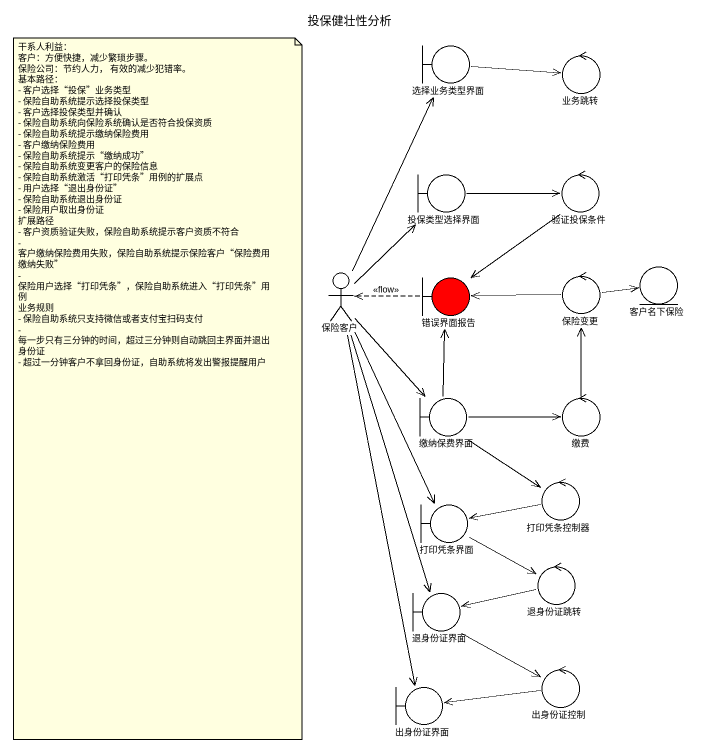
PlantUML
@startuml
title 投保健壮性分析
boundary 选择业务类型界面
control 业务跳转
boundary 投保类型选择界面
control 验证投保条件
actor 保险客户
boundary 错误界面报告 #FF0000
control 保险变更
entity 客户名下保险
boundary 缴纳保费界面
control 缴费
boundary 打印凭条界面
control 打印凭条控制器
control 退身份证跳转
boundary 退身份证界面
boundary 出身份证界面
control 出身份证控制
选择业务类型界面 -right-> 业务跳转
投保类型选择界面 -right-> 验证投保条件
验证投保条件 --> 错误界面报告
保险客户 -up-> 选择业务类型界面
保险客户 -up-> 投保类型选择界面
保险客户 --> 缴纳保费界面
保险客户 --> 打印凭条界面
保险客户 --> 退身份证界面
保险客户 --> 出身份证界面
错误界面报告 .left.> 保险客户 : <<flow>>
保险变更 -left-> 错误界面报告
保险变更 -right-> 客户名下保险
缴纳保费界面 -up-> 错误界面报告
缴纳保费界面 -right-> 缴费
缴纳保费界面 --> 打印凭条控制器
缴费 -up-> 保险变更
打印凭条界面 -right-> 退身份证跳转
打印凭条控制器 -left-> 打印凭条界面
退身份证跳转 -left-> 退身份证界面
退身份证界面 --> 出身份证控制
出身份证控制 -left-> 出身份证界面
note as N1
  干系人利益：
  客户：方便快捷，减少繁琐步骤。
  保险公司：节约人力， 有效的减少犯错率。
  基本路径：
  - 客户选择“投保”业务类型
  - 保险自助系统提示选择投保类型
  - 客户选择投保类型并确认
  - 保险自助系统向保险系统确认是否符合投保资质
  - 保险自助系统提示缴纳保险费用
  - 客户缴纳保险费用
  - 保险自助系统提示“缴纳成功”
  - 保险自助系统变更客户的保险信息
  - 保险自助系统激活“打印凭条”用例的扩展点
  - 用户选择“退出身份证”
  - 保险自助系统退出身份证
  - 保险用户取出身份证
  扩展路径
  - 客户资质验证失败，保险自助系统提示客户资质不符合
  - 客户缴纳保险费用失败，保险自助系统提示保险客户“保险费用缴纳失败”
  - 保险用户选择“打印凭条”，保险自助系统进入“打印凭条”用例
  业务规则
  - 保险自助系统只支持微信或者支付宝扫码支付
  - 每一步只有三分钟的时间，超过三分钟则自动跳回主界面并退出身份证
  - 超过一分钟客户不拿回身份证，自助系统将发出警报提醒用户
end note
@enduml
